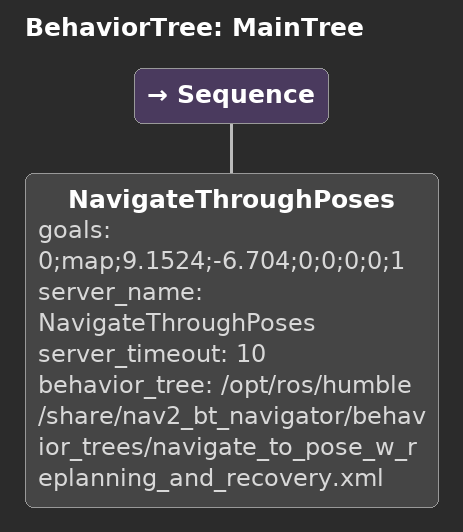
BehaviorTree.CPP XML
<?xml version="1.0" encoding="UTF-8"?>
<root main_tree_to_execute="MainTree" BTCPP_format="4">
  <BehaviorTree ID="MainTree">
  	<Sequence>
    <NavigateThroughPoses goals="0;map;9.1524;-6.704;0;0;0;0;1"
                          server_name="NavigateThroughPoses"
                          server_timeout="10"
                          behavior_tree="/opt/ros/humble/share/nav2_bt_navigator/behavior_trees/navigate_to_pose_w_replanning_and_recovery.xml"/>
  	</Sequence>
  </BehaviorTree>

</root>
